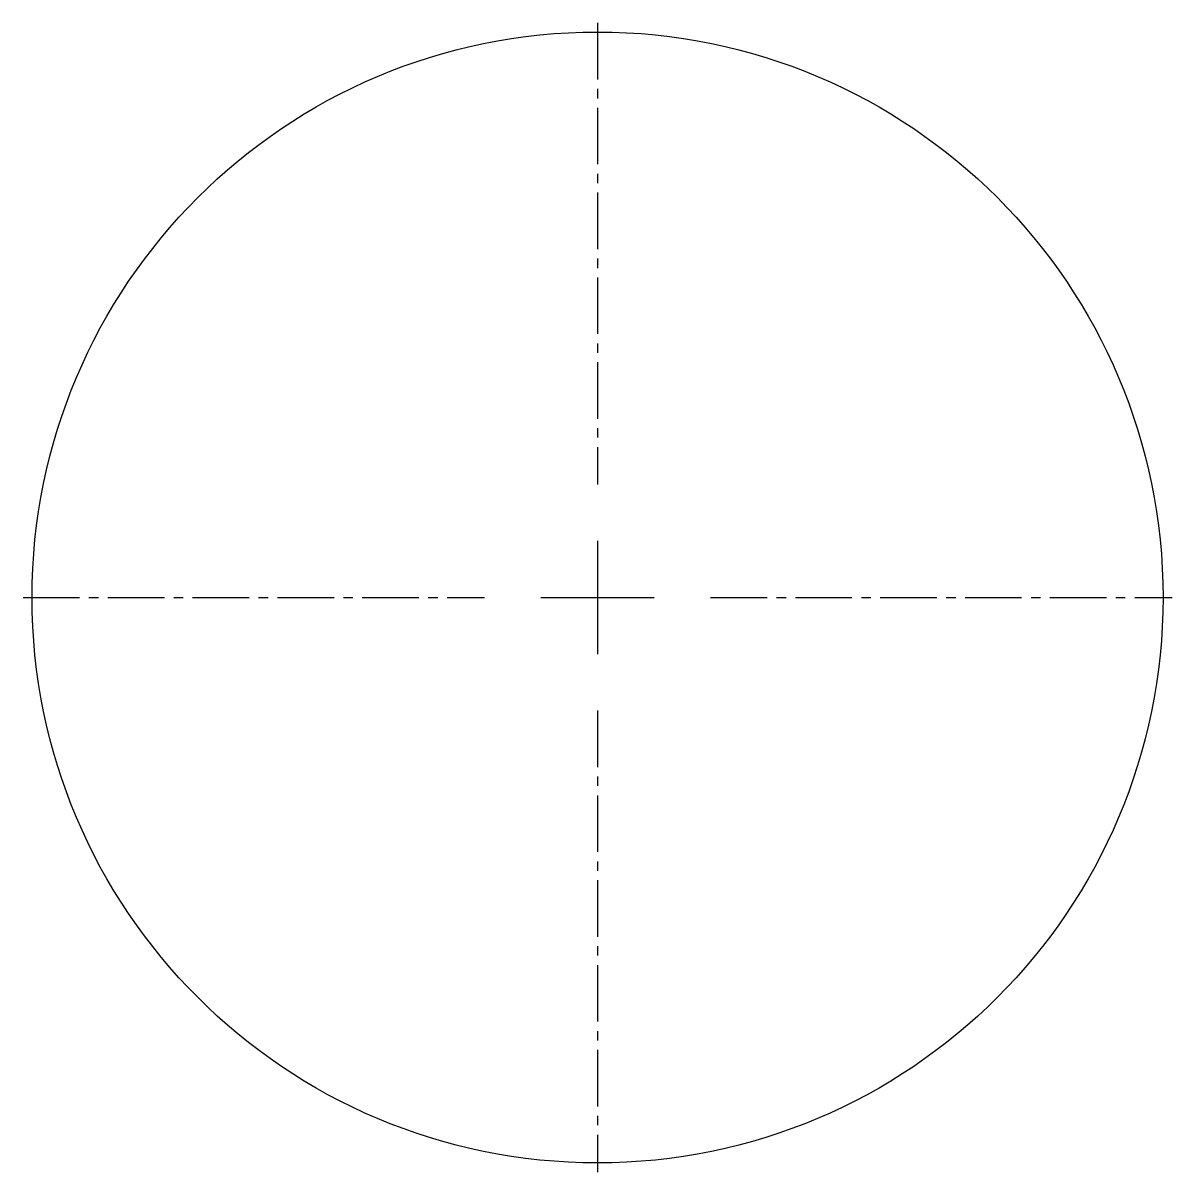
# Model space of a CAD drawing. Header units: inches. Extents: x 204.6 to 219.8, y -416.4 to -401.2.
import ezdxf

# ---------------------------------------------------------------- set-up
doc = ezdxf.new("R2010")
doc.units = ezdxf.units.IN
doc.header["$MEASUREMENT"] = 0
doc.linetypes.add('CENTER2', pattern=[1.125, 0.75, -0.125, 0.125, -0.125])
doc.layers.add('E301-Electrical-attic', color=7, linetype='Continuous', lineweight=9, true_color=0xffa912)

msp = doc.modelspace()

# ---------------------------------------------------------------- linework, layer by layer
at = {"layer": 'E301-Electrical-attic', "linetype": 'CENTER2', "lineweight": -3}
for p, q in [((212.196, -401.168, -13.663), (212.196, -407.288, -13.663)), ((204.576, -408.788, -13.663), (210.696, -408.788, -13.663)), ((213.696, -408.788, -13.663), (219.816, -408.788, -13.663)), ((212.196, -410.288, -13.663), (212.196, -416.408, -13.663))]:
    msp.add_line(p, q, dxfattribs=at)
at = {"layer": 'E301-Electrical-attic', "linetype": 'Continuous', "lineweight": -3}
for p, q in [((212.196, -408.038, -13.663), (212.196, -409.538, -13.663)), ((211.446, -408.788, -13.663), (212.946, -408.788, -13.663))]:
    msp.add_line(p, q, dxfattribs=at)
at = {"layer": 'E301-Electrical-attic', "lineweight": -3}
msp.add_circle((212.196, -408.788, -13.663), 7.5, dxfattribs=at)

doc.saveas('drawing.dxf')
